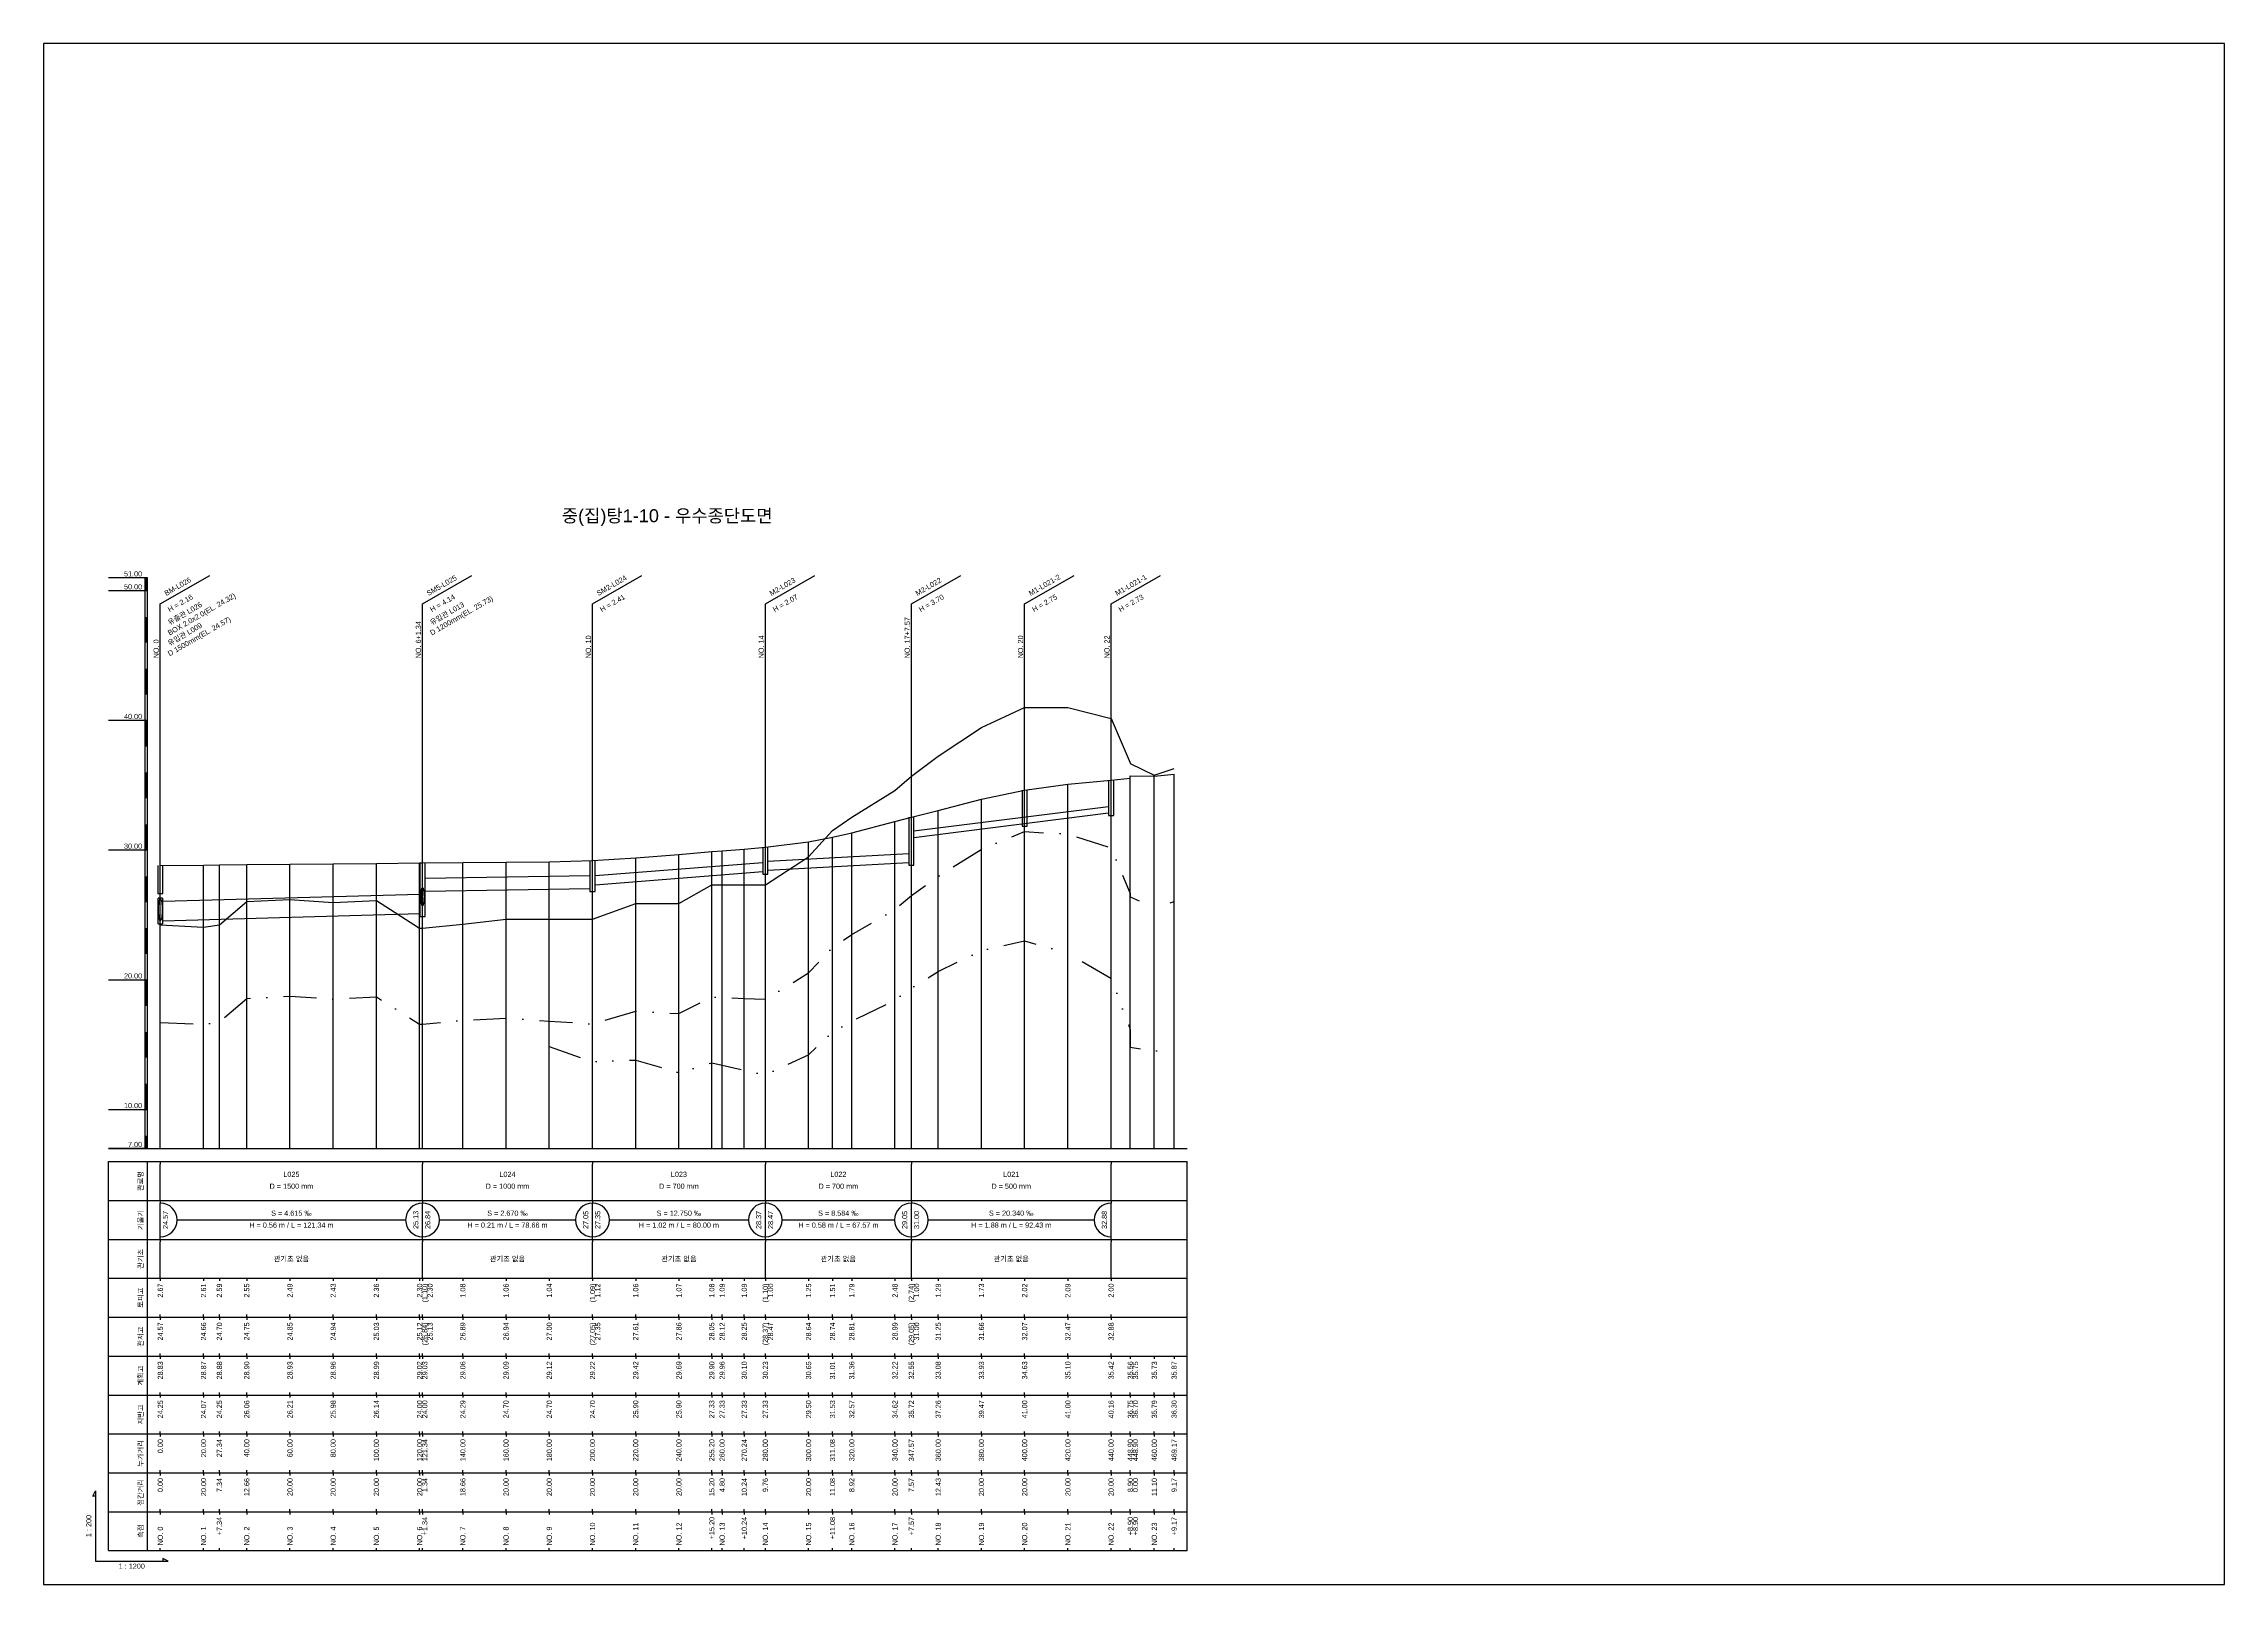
# Model space of a CAD drawing. Header units: millimetres. Extents: x -105495 to 3444, y -108190 to 2013.
# Drawn here: x 881 to 1722, y -52164 to -51570 of the extents above; entities that cross this region are included whole.
import ezdxf
from ezdxf.enums import TextEntityAlignment as Align

# ---------------------------------------------------------------- set-up
doc = ezdxf.new("R2010")
doc.units = ezdxf.units.MM
doc.linetypes.add('DASHDOT', pattern=[25.4, 12.7, -6.35, 0, -6.35])
doc.linetypes.add('DIVIDE', pattern=[31.75, 12.7, -6.35, 0, -6.35, 0, -6.35])
for name, color, linetype in [('KZ_종단_계획선', 1, 'Continuous'), ('KZ_종단_관로', 4, 'Continuous'), ('KZ_종단_깃발', 7, 'Continuous'), ('KZ_종단_노선명', 7, 'Continuous'), ('KZ_종단_도각', 7, 'Continuous'), ('KZ_종단_맨홀', 4, 'Continuous'), ('KZ_종단_수직선', 7, 'Continuous'), ('KZ_종단_암거', 1, 'Continuous'), ('KZ_종단_암선1', 56, 'DASHDOT'), ('KZ_종단_암선2', 4, 'DIVIDE'), ('KZ_종단_원형관', 4, 'Continuous'), ('KZ_종단_지반선', 3, 'Continuous'), ('KZ_종단_테이블문자', 7, 'Continuous'), ('KZ_종단_테이블선', 7, 'Continuous'), ('KZ_종단_폴대', 7, 'Continuous')]:
    doc.layers.add(name, color=color, linetype=linetype)
doc.styles.get("Standard").update_dxf_attribs({"font": 'arial.ttf'})

msp = doc.modelspace()

# ---------------------------------------------------------------- linework, layer by layer
at = {"layer": 'KZ_종단_계획선'}
msp.add_lwpolyline([(926, -51886.83), (942.67, -51886.67), (948.79, -51886.61), (959.33, -51886.51), (976, -51886.36), (992.67, -51886.2), (1009.33, -51886.04), (1026, -51885.88), (1027.12, -51885.87), (1042.67, -51885.72), (1059.33, -51885.57), (1076, -51885.39), (1092.67, -51884.88), (1109.33, -51883.89), (1126, -51882.55), (1138.67, -51881.52), (1142.67, -51881.2), (1151.2, -51880.51), (1159.33, -51879.85), (1176, -51877.76), (1185.24, -51875.97), (1192.67, -51874.2), (1209.33, -51869.9), (1215.64, -51868.27), (1226, -51865.6), (1242.67, -51861.33), (1259.33, -51857.86), (1276, -51855.48), (1292.67, -51853.9), (1300.08, -51853.21), (1300.08, -51852.27), (1309.33, -51852.35), (1316.97, -51851.63)], dxfattribs=at)
at = {"layer": 'KZ_종단_관로'}
for p, q in [((1216.64, -51873.5), (1291.67, -51864.1)), ((1216.64, -51876), (1291.67, -51866.6)), ((1093.67, -51890.75), (1158.33, -51885.65)), ((1093.67, -51894.25), (1158.33, -51889.15)), ((1160.33, -51885.15), (1214.64, -51882.25)), ((1160.33, -51888.65), (1214.64, -51885.75)), ((927, -51900.65), (1026.12, -51897.85)), ((1028.12, -51891.8), (1091.67, -51890.75)), ((1028.12, -51896.8), (1091.67, -51895.75)), ((927, -51908.15), (1026.12, -51905.35))]:
    msp.add_line(p, q, dxfattribs=at)
at = {"layer": 'KZ_종단_깃발'}
for p, q in [((926, -51786), (945.05, -51775)), ((1027.12, -51786), (1046.17, -51775)), ((1092.67, -51786), (1111.72, -51775)), ((1159.33, -51786), (1178.39, -51775)), ((1215.64, -51786), (1234.69, -51775)), ((1259.33, -51786), (1278.39, -51775)), ((1292.67, -51786), (1311.72, -51775)), ((926, -51996), (926, -51786)), ((1027.12, -51996), (1027.12, -51786)), ((1092.67, -51996), (1092.67, -51786)), ((1159.33, -51996), (1159.33, -51786)), ((1215.64, -51996), (1215.64, -51786)), ((1259.33, -51996), (1259.33, -51786)), ((1292.67, -51996), (1292.67, -51786))]:
    msp.add_line(p, q, dxfattribs=at)
at = {"layer": 'KZ_종단_도각'}
msp.add_lwpolyline([(881, -52164), (1722, -52164), (1722, -51570), (881, -51570)], close=True, dxfattribs=at)
at = {"layer": 'KZ_종단_맨홀'}
for points in [[(1291.67, -51853.9), (1291.67, -51867.56), (1293.67, -51867.56), (1293.67, -51853.9)], [(1258.33, -51857.86), (1258.33, -51871.63), (1260.33, -51871.63), (1260.33, -51857.86)], [(1214.64, -51868.27), (1214.64, -51886.79), (1216.64, -51886.79), (1216.64, -51868.27)], [(1158.33, -51879.85), (1158.33, -51890.19), (1160.33, -51890.19), (1160.33, -51879.85)], [(925, -51886.83), (925, -51897.65), (927, -51897.65), (927, -51886.83)], [(1026.12, -51885.87), (1026.12, -51906.58), (1028.12, -51906.58), (1028.12, -51885.87)], [(1091.67, -51884.88), (1091.67, -51896.91), (1093.67, -51896.91), (1093.67, -51884.88)]]:
    msp.add_lwpolyline(points, dxfattribs=at)
at = {"layer": 'KZ_종단_수직선'}
for p, q in [((1276, -51996), (1276, -51855.48)), ((1292.67, -51996), (1292.67, -51853.9)), ((1300.08, -51996), (1300.08, -51852.27)), ((1300.08, -51996), (1300.08, -51853.21)), ((1309.33, -51996), (1309.33, -51852.35)), ((1316.97, -51996), (1316.97, -51851.63)), ((1242.67, -51996), (1242.67, -51861.33)), ((1259.33, -51996), (1259.33, -51857.86)), ((1209.33, -51996), (1209.33, -51869.9)), ((1215.64, -51996), (1215.64, -51868.27)), ((1226, -51996), (1226, -51865.6)), ((1142.67, -51996), (1142.67, -51881.2)), ((1151.2, -51996), (1151.2, -51880.51)), ((1159.33, -51996), (1159.33, -51879.85)), ((1176, -51996), (1176, -51877.76)), ((1185.23, -51996), (1185.23, -51875.97)), ((1192.67, -51996), (1192.67, -51874.2)), ((926, -51996), (926, -51886.83)), ((942.67, -51996), (942.67, -51886.67)), ((948.78, -51996), (948.78, -51886.61)), ((959.33, -51996), (959.33, -51886.51)), ((976, -51996), (976, -51886.36)), ((992.67, -51996), (992.67, -51886.2)), ((1009.33, -51996), (1009.33, -51886.04)), ((1026, -51996), (1026, -51885.88)), ((1027.12, -51996), (1027.12, -51885.87)), ((1042.67, -51996), (1042.67, -51885.72)), ((1059.33, -51996), (1059.33, -51885.57)), ((1076, -51996), (1076, -51885.39)), ((1092.67, -51996), (1092.67, -51884.88)), ((1109.33, -51996), (1109.33, -51883.89)), ((1126, -51996), (1126, -51882.55)), ((1138.67, -51996), (1138.67, -51881.52))]:
    msp.add_line(p, q, dxfattribs=at)
at = {"layer": 'KZ_종단_암거'}
for p, q in [((926.83, -51899.4), (925.17, -51899.4)), ((925.17, -51909.4), (925.17, -51899.4)), ((926.83, -51899.4), (926.83, -51909.4)), ((925.17, -51909.4), (926.83, -51909.4))]:
    msp.add_line(p, q, dxfattribs=at)
at = {"layer": 'KZ_종단_암선1', "flags": 128}
msp.add_lwpolyline([(926, -51947.32), (942.67, -51948.14), (948.78, -51947.18), (959.33, -51938.09), (976, -51937.27), (992.67, -51938.35), (1009.33, -51937.47), (1026, -51948.06), (1027.12, -51948.05), (1042.67, -51946.56), (1059.33, -51945.72), (1076, -51946.82), (1092.67, -51947.95), (1109.33, -51943), (1126, -51943.97), (1138.67, -51937.49), (1142.67, -51937.69), (1151.2, -51938.08), (1159.33, -51938.46), (1176, -51928.28), (1185.23, -51918.47), (1192.67, -51913.51), (1209.33, -51903.73), (1215.64, -51898.43), (1226, -51891.03), (1242.67, -51880.61), (1259.33, -51873.78), (1276, -51874.73), (1292.67, -51880.01), (1300.08, -51897.6), (1300.08, -51898.89), (1309.33, -51903.04), (1316.97, -51900.76)], dxfattribs=at)
at = {"layer": 'KZ_종단_암선2', "flags": 128}
msp.add_lwpolyline([(1076, -51956.62), (1092.67, -51962.49), (1109.33, -51961.88), (1126, -51966.74), (1138.67, -51962.91), (1142.67, -51963.89), (1151.2, -51965.78), (1159.33, -51967.58), (1176, -51959.81), (1185.23, -51951.11), (1192.67, -51946.91), (1209.33, -51938.75), (1215.64, -51934.06), (1226, -51927.74), (1242.67, -51919.64), (1259.33, -51915.9), (1276, -51920.64), (1292.67, -51930.35), (1300.08, -51950.1), (1300.08, -51956.86), (1309.33, -51958.39), (1316.97, -51958.15)], dxfattribs=at)
at = {"layer": 'KZ_종단_원형관'}
for p, q in [((1026.55, -51898.27), (1026.57, -51897.68)), ((1026.57, -51897.68), (1026.62, -51897.13)), ((1026.62, -51897.13), (1026.68, -51896.64)), ((1026.68, -51896.64), (1026.75, -51896.21)), ((1026.75, -51896.21), (1026.83, -51895.86)), ((1026.83, -51895.86), (1026.92, -51895.6)), ((1026.92, -51895.6), (1027.02, -51895.45)), ((1027.02, -51895.45), (1027.12, -51895.39)), ((1027.12, -51895.39), (1027.22, -51895.45)), ((1027.22, -51895.45), (1027.32, -51895.6)), ((1027.32, -51895.6), (1027.41, -51895.86)), ((1027.41, -51895.86), (1027.49, -51896.21)), ((1027.49, -51896.21), (1027.56, -51896.64)), ((1027.56, -51896.64), (1027.62, -51897.13)), ((1027.62, -51897.13), (1027.66, -51897.68)), ((1027.66, -51897.68), (1027.69, -51898.27)), ((925.29, -51903.92), (925.31, -51903.19)), ((925.31, -51904.65), (925.29, -51903.92)), ((925.31, -51903.19), (925.34, -51902.47)), ((925.34, -51905.37), (925.31, -51904.65)), ((925.34, -51902.47), (925.39, -51901.8)), ((925.39, -51906.03), (925.34, -51905.37)), ((925.39, -51901.8), (925.46, -51901.2)), ((925.46, -51906.64), (925.39, -51906.03)), ((925.46, -51901.2), (925.55, -51900.68)), ((925.55, -51900.68), (925.65, -51900.26)), ((925.65, -51900.26), (925.76, -51899.95)), ((925.76, -51899.95), (925.88, -51899.75)), ((925.88, -51899.75), (926, -51899.69)), ((926, -51899.69), (926.12, -51899.75)), ((926.12, -51899.75), (926.24, -51899.95)), ((926.24, -51899.95), (926.35, -51900.26)), ((926.35, -51900.26), (926.45, -51900.68)), ((926.45, -51900.68), (926.54, -51901.2)), ((926.54, -51901.2), (926.61, -51901.8)), ((926.61, -51906.03), (926.54, -51906.64)), ((926.61, -51901.8), (926.66, -51902.47)), ((926.66, -51905.37), (926.61, -51906.03)), ((926.66, -51902.47), (926.69, -51903.19)), ((926.69, -51904.65), (926.66, -51905.37)), ((926.69, -51903.19), (926.7, -51903.92)), ((926.7, -51903.92), (926.69, -51904.65)), ((1026.54, -51898.87), (1026.55, -51898.27)), ((1026.55, -51899.47), (1026.54, -51898.87)), ((1026.57, -51900.06), (1026.55, -51899.47)), ((1026.62, -51900.61), (1026.57, -51900.06)), ((1026.68, -51901.1), (1026.62, -51900.61)), ((1026.75, -51901.53), (1026.68, -51901.1)), ((1026.83, -51901.88), (1026.75, -51901.53)), ((1026.92, -51902.14), (1026.83, -51901.88)), ((1027.02, -51902.29), (1026.92, -51902.14)), ((1027.12, -51902.34), (1027.02, -51902.29)), ((1027.22, -51902.29), (1027.12, -51902.34)), ((1027.32, -51902.14), (1027.22, -51902.29)), ((1027.41, -51901.88), (1027.32, -51902.14)), ((1027.49, -51901.53), (1027.41, -51901.88)), ((1027.56, -51901.1), (1027.49, -51901.53)), ((1027.62, -51900.61), (1027.56, -51901.1)), ((1027.66, -51900.06), (1027.62, -51900.61)), ((1027.69, -51899.47), (1027.66, -51900.06)), ((1027.69, -51898.27), (1027.7, -51898.87)), ((1027.7, -51898.87), (1027.69, -51899.47)), ((925.55, -51907.16), (925.46, -51906.64)), ((925.65, -51907.58), (925.55, -51907.16)), ((925.76, -51907.89), (925.65, -51907.58)), ((925.88, -51908.09), (925.76, -51907.89)), ((926, -51908.15), (925.88, -51908.09)), ((926.12, -51908.09), (926, -51908.15)), ((926.24, -51907.89), (926.12, -51908.09)), ((926.35, -51907.58), (926.24, -51907.89)), ((926.45, -51907.16), (926.35, -51907.58)), ((926.54, -51906.64), (926.45, -51907.16))]:
    msp.add_line(p, q, dxfattribs=at)
at = {"layer": 'KZ_종단_지반선', "flags": 128}
msp.add_lwpolyline([(926, -51909.75), (942.67, -51910.65), (948.78, -51909.73), (959.33, -51900.69), (976, -51899.96), (992.67, -51901.12), (1009.33, -51900.32), (1026, -51911), (1027.12, -51911), (1042.67, -51909.53), (1059.33, -51907.5), (1076, -51907.5), (1092.67, -51907.5), (1109.33, -51901.48), (1126, -51901.48), (1138.67, -51894.33), (1142.67, -51894.33), (1151.2, -51894.33), (1159.33, -51894.33), (1176, -51883.49), (1185.23, -51873.37), (1192.67, -51868.17), (1209.33, -51857.9), (1215.64, -51852.42), (1226, -51844.7), (1242.67, -51833.63), (1259.33, -51826), (1276, -51826), (1292.67, -51830.2), (1300.08, -51847.27), (1300.08, -51847.5), (1309.33, -51852.04), (1316.97, -51849.52)], dxfattribs=at)
at = {"layer": 'KZ_종단_테이블문자'}
for p, q in [((926, -52001), (926, -52002)), ((926, -52015), (926, -52002)), ((1027.12, -52001), (1027.12, -52002)), ((1027.12, -52001), (1027.12, -52002)), ((1027.12, -52015), (1027.12, -52002)), ((1027.12, -52015), (1027.12, -52002)), ((1092.67, -52001), (1092.67, -52002)), ((1092.67, -52001), (1092.67, -52002)), ((1092.67, -52015), (1092.67, -52002)), ((1092.67, -52015), (1092.67, -52002)), ((1159.33, -52001), (1159.33, -52002)), ((1159.33, -52001), (1159.33, -52002)), ((1159.33, -52015), (1159.33, -52002)), ((1159.33, -52015), (1159.33, -52002)), ((1215.64, -52001), (1215.64, -52002)), ((1215.64, -52001), (1215.64, -52002)), ((1215.64, -52015), (1215.64, -52002)), ((1215.64, -52015), (1215.64, -52002)), ((1292.67, -52001), (1292.67, -52002)), ((1292.67, -52015), (1292.67, -52002)), ((926, -52016), (926, -52015)), ((1027.12, -52016), (1027.12, -52015)), ((1027.12, -52016), (1027.12, -52015)), ((1092.67, -52016), (1092.67, -52015)), ((1092.67, -52016), (1092.67, -52015)), ((1159.33, -52016), (1159.33, -52015)), ((1159.33, -52016), (1159.33, -52015)), ((1215.64, -52016), (1215.64, -52015)), ((1215.64, -52016), (1215.64, -52015)), ((1292.67, -52016), (1292.67, -52015)), ((926, -52016), (926, -52017)), ((926, -52030), (926, -52017)), ((932.42, -52023.5), (1020.7, -52023.5)), ((1027.12, -52016), (1027.12, -52017)), ((1027.12, -52016), (1027.12, -52017)), ((1027.12, -52030), (1027.12, -52017)), ((1027.12, -52030), (1027.12, -52017)), ((1033.53, -52023.5), (1086.25, -52023.5)), ((1092.67, -52016), (1092.67, -52017)), ((1092.67, -52016), (1092.67, -52017)), ((1092.67, -52030), (1092.67, -52017)), ((1092.67, -52030), (1092.67, -52017)), ((1099.08, -52023.5), (1152.92, -52023.5)), ((1159.33, -52016), (1159.33, -52017)), ((1159.33, -52016), (1159.33, -52017)), ((1159.33, -52030), (1159.33, -52017)), ((1159.33, -52030), (1159.33, -52017)), ((1165.75, -52023.5), (1209.22, -52023.5)), ((1215.64, -52016), (1215.64, -52017)), ((1215.64, -52016), (1215.64, -52017)), ((1215.64, -52030), (1215.64, -52017)), ((1215.64, -52030), (1215.64, -52017)), ((1222.06, -52023.5), (1286.25, -52023.5)), ((1292.67, -52016), (1292.67, -52017)), ((1292.67, -52030), (1292.67, -52017)), ((926, -52031), (926, -52030)), ((926, -52031), (926, -52032)), ((926, -52045), (926, -52032)), ((1027.12, -52031), (1027.12, -52030)), ((1027.12, -52031), (1027.12, -52030)), ((1027.12, -52031), (1027.12, -52032)), ((1027.12, -52031), (1027.12, -52032)), ((1027.12, -52045), (1027.12, -52032)), ((1027.12, -52045), (1027.12, -52032)), ((1092.67, -52031), (1092.67, -52030)), ((1092.67, -52031), (1092.67, -52030)), ((1092.67, -52031), (1092.67, -52032)), ((1092.67, -52031), (1092.67, -52032)), ((1092.67, -52045), (1092.67, -52032)), ((1092.67, -52045), (1092.67, -52032)), ((1159.33, -52031), (1159.33, -52030)), ((1159.33, -52031), (1159.33, -52030)), ((1159.33, -52031), (1159.33, -52032)), ((1159.33, -52031), (1159.33, -52032)), ((1159.33, -52045), (1159.33, -52032)), ((1159.33, -52045), (1159.33, -52032)), ((1215.64, -52031), (1215.64, -52030)), ((1215.64, -52031), (1215.64, -52030)), ((1215.64, -52031), (1215.64, -52032)), ((1215.64, -52031), (1215.64, -52032)), ((1215.64, -52045), (1215.64, -52032)), ((1215.64, -52045), (1215.64, -52032)), ((1292.67, -52031), (1292.67, -52030)), ((1292.67, -52031), (1292.67, -52032)), ((1292.67, -52045), (1292.67, -52032)), ((926, -52046), (926, -52045)), ((1027.12, -52046), (1027.12, -52045)), ((1027.12, -52046), (1027.12, -52045)), ((1092.67, -52046), (1092.67, -52045)), ((1092.67, -52046), (1092.67, -52045)), ((1159.33, -52046), (1159.33, -52045)), ((1159.33, -52046), (1159.33, -52045)), ((1215.64, -52046), (1215.64, -52045)), ((1215.64, -52046), (1215.64, -52045)), ((1292.67, -52046), (1292.67, -52045))]:
    msp.add_line(p, q, dxfattribs=at)
for centre, start, end in [((926, -52023.5), 270, 90), ((1027.12, -52023.5), 90, 270), ((1027.12, -52023.5), 270, 90), ((1092.67, -52023.5), 90, 270), ((1092.67, -52023.5), 270, 90), ((1159.33, -52023.5), 90, 270), ((1159.33, -52023.5), 270, 90), ((1215.64, -52023.5), 90, 270), ((1215.64, -52023.5), 270, 90), ((1292.67, -52023.5), 90, 270)]:
    msp.add_arc(centre, 6.5, start, end, dxfattribs=at)
at = {"layer": 'KZ_종단_테이블선'}
for p, q in [((906, -51996), (1321.97, -51996)), ((906, -52016), (906, -52001)), ((906, -52001), (1321.97, -52001)), ((921, -52016), (921, -52001)), ((1321.97, -52016), (1321.97, -52001)), ((906, -52031), (906, -52016)), ((906, -52016), (1321.97, -52016)), ((921, -52031), (921, -52016)), ((1321.97, -52031), (1321.97, -52016)), ((906, -52046), (906, -52031)), ((906, -52031), (1321.97, -52031)), ((921, -52046), (921, -52031)), ((1321.97, -52046), (1321.97, -52031)), ((906, -52061), (906, -52046)), ((906, -52046), (1321.97, -52046)), ((921, -52061), (921, -52046)), ((926, -52046), (926, -52047)), ((942.67, -52046), (942.67, -52047)), ((948.79, -52046), (948.79, -52047)), ((959.33, -52046), (959.33, -52047)), ((976, -52046), (976, -52047)), ((992.67, -52046), (992.67, -52047)), ((1009.33, -52046), (1009.33, -52047)), ((1026, -52046), (1026, -52047)), ((1027.12, -52046), (1027.12, -52047)), ((1042.67, -52046), (1042.67, -52047)), ((1059.33, -52046), (1059.33, -52047)), ((1076, -52046), (1076, -52047)), ((1092.67, -52046), (1092.67, -52047)), ((1109.33, -52046), (1109.33, -52047)), ((1126, -52046), (1126, -52047)), ((1138.67, -52046), (1138.67, -52047)), ((1142.67, -52046), (1142.67, -52047)), ((1151.2, -52046), (1151.2, -52047)), ((1159.33, -52046), (1159.33, -52047)), ((1176, -52046), (1176, -52047)), ((1185.24, -52046), (1185.24, -52047)), ((1192.67, -52046), (1192.67, -52047)), ((1209.33, -52046), (1209.33, -52047)), ((1215.64, -52046), (1215.64, -52047)), ((1226, -52046), (1226, -52047)), ((1242.67, -52046), (1242.67, -52047)), ((1259.33, -52046), (1259.33, -52047)), ((1276, -52046), (1276, -52047)), ((1292.67, -52046), (1292.67, -52047)), ((1321.97, -52061), (1321.97, -52046)), ((906, -52076), (906, -52061)), ((906, -52061), (1321.97, -52061)), ((921, -52076), (921, -52061)), ((926, -52061), (926, -52060)), ((926, -52061), (926, -52062)), ((942.67, -52061), (942.67, -52060)), ((942.67, -52061), (942.67, -52062)), ((948.79, -52061), (948.79, -52060)), ((948.79, -52061), (948.79, -52062)), ((959.33, -52061), (959.33, -52060)), ((959.33, -52061), (959.33, -52062)), ((976, -52061), (976, -52060)), ((976, -52061), (976, -52062)), ((992.67, -52061), (992.67, -52060)), ((992.67, -52061), (992.67, -52062)), ((1009.33, -52061), (1009.33, -52060)), ((1009.33, -52061), (1009.33, -52062)), ((1026, -52061), (1026, -52060)), ((1026, -52061), (1026, -52062)), ((1027.12, -52061), (1027.12, -52060)), ((1027.12, -52061), (1027.12, -52062)), ((1042.67, -52061), (1042.67, -52060)), ((1042.67, -52061), (1042.67, -52062)), ((1059.33, -52061), (1059.33, -52060)), ((1059.33, -52061), (1059.33, -52062)), ((1076, -52061), (1076, -52060)), ((1076, -52061), (1076, -52062)), ((1092.67, -52061), (1092.67, -52060)), ((1092.67, -52061), (1092.67, -52062)), ((1109.33, -52061), (1109.33, -52060)), ((1109.33, -52061), (1109.33, -52062)), ((1126, -52061), (1126, -52060)), ((1126, -52061), (1126, -52062)), ((1138.67, -52061), (1138.67, -52060)), ((1138.67, -52061), (1138.67, -52062)), ((1142.67, -52061), (1142.67, -52060)), ((1142.67, -52061), (1142.67, -52062)), ((1151.2, -52061), (1151.2, -52060)), ((1151.2, -52061), (1151.2, -52062)), ((1159.33, -52061), (1159.33, -52060)), ((1159.33, -52061), (1159.33, -52062)), ((1176, -52061), (1176, -52060)), ((1176, -52061), (1176, -52062)), ((1185.24, -52061), (1185.24, -52060)), ((1185.24, -52061), (1185.24, -52062)), ((1192.67, -52061), (1192.67, -52060)), ((1192.67, -52061), (1192.67, -52062)), ((1209.33, -52061), (1209.33, -52060)), ((1209.33, -52061), (1209.33, -52062)), ((1215.64, -52061), (1215.64, -52060)), ((1215.64, -52061), (1215.64, -52062)), ((1226, -52061), (1226, -52060)), ((1226, -52061), (1226, -52062)), ((1242.67, -52061), (1242.67, -52060)), ((1242.67, -52061), (1242.67, -52062)), ((1259.33, -52061), (1259.33, -52060)), ((1259.33, -52061), (1259.33, -52062)), ((1276, -52061), (1276, -52060)), ((1276, -52061), (1276, -52062)), ((1292.67, -52061), (1292.67, -52060)), ((1292.67, -52061), (1292.67, -52062)), ((1321.97, -52076), (1321.97, -52061)), ((906, -52091), (906, -52076)), ((906, -52076), (1321.97, -52076)), ((921, -52091), (921, -52076)), ((926, -52076), (926, -52075)), ((926, -52076), (926, -52077)), ((942.67, -52076), (942.67, -52075)), ((942.67, -52076), (942.67, -52077)), ((948.78, -52076), (948.78, -52077)), ((948.79, -52076), (948.79, -52075)), ((959.33, -52076), (959.33, -52075)), ((959.33, -52076), (959.33, -52077)), ((976, -52076), (976, -52075)), ((976, -52076), (976, -52077)), ((992.67, -52076), (992.67, -52075)), ((992.67, -52076), (992.67, -52077)), ((1009.33, -52076), (1009.33, -52075)), ((1009.33, -52076), (1009.33, -52077)), ((1026, -52076), (1026, -52075)), ((1026, -52076), (1026, -52077)), ((1027.12, -52076), (1027.12, -52075)), ((1027.12, -52076), (1027.12, -52077)), ((1042.67, -52076), (1042.67, -52075)), ((1042.67, -52076), (1042.67, -52077)), ((1059.33, -52076), (1059.33, -52075)), ((1059.33, -52076), (1059.33, -52077)), ((1076, -52076), (1076, -52075)), ((1076, -52076), (1076, -52077)), ((1092.67, -52076), (1092.67, -52075)), ((1092.67, -52076), (1092.67, -52077)), ((1109.33, -52076), (1109.33, -52075)), ((1109.33, -52076), (1109.33, -52077)), ((1126, -52076), (1126, -52075)), ((1126, -52076), (1126, -52077)), ((1138.67, -52076), (1138.67, -52075)), ((1138.67, -52076), (1138.67, -52077)), ((1142.67, -52076), (1142.67, -52075)), ((1142.67, -52076), (1142.67, -52077)), ((1151.2, -52076), (1151.2, -52075)), ((1151.2, -52076), (1151.2, -52077)), ((1159.33, -52076), (1159.33, -52075)), ((1159.33, -52076), (1159.33, -52077)), ((1176, -52076), (1176, -52075)), ((1176, -52076), (1176, -52077)), ((1185.23, -52076), (1185.23, -52077)), ((1185.24, -52076), (1185.24, -52075)), ((1192.67, -52076), (1192.67, -52075)), ((1192.67, -52076), (1192.67, -52077)), ((1209.33, -52076), (1209.33, -52075)), ((1209.33, -52076), (1209.33, -52077)), ((1215.64, -52076), (1215.64, -52075)), ((1215.64, -52076), (1215.64, -52077)), ((1226, -52076), (1226, -52075)), ((1226, -52076), (1226, -52077)), ((1242.67, -52076), (1242.67, -52075)), ((1242.67, -52076), (1242.67, -52077)), ((1259.33, -52076), (1259.33, -52075)), ((1259.33, -52076), (1259.33, -52077)), ((1276, -52076), (1276, -52075)), ((1276, -52076), (1276, -52077)), ((1292.67, -52076), (1292.67, -52075)), ((1292.67, -52076), (1292.67, -52077)), ((1300.08, -52076), (1300.08, -52077)), ((1300.08, -52076), (1300.08, -52077)), ((1309.33, -52076), (1309.33, -52077)), ((1316.97, -52076), (1316.97, -52077)), ((1321.97, -52091), (1321.97, -52076)), ((906, -52106), (906, -52091)), ((906, -52091), (1321.97, -52091)), ((921, -52106), (921, -52091)), ((926, -52091), (926, -52090)), ((926, -52091), (926, -52092)), ((942.67, -52091), (942.67, -52090)), ((942.67, -52091), (942.67, -52092)), ((948.78, -52091), (948.78, -52090)), ((948.78, -52091), (948.78, -52092)), ((959.33, -52091), (959.33, -52090)), ((959.33, -52091), (959.33, -52092)), ((976, -52091), (976, -52090)), ((976, -52091), (976, -52092)), ((992.67, -52091), (992.67, -52090)), ((992.67, -52091), (992.67, -52092)), ((1009.33, -52091), (1009.33, -52090)), ((1009.33, -52091), (1009.33, -52092)), ((1026, -52091), (1026, -52090)), ((1026, -52091), (1026, -52092)), ((1027.12, -52091), (1027.12, -52090)), ((1027.12, -52091), (1027.12, -52092)), ((1042.67, -52091), (1042.67, -52090)), ((1042.67, -52091), (1042.67, -52092)), ((1059.33, -52091), (1059.33, -52090)), ((1059.33, -52091), (1059.33, -52092)), ((1076, -52091), (1076, -52090)), ((1076, -52091), (1076, -52092)), ((1092.67, -52091), (1092.67, -52090)), ((1092.67, -52091), (1092.67, -52092)), ((1109.33, -52091), (1109.33, -52090)), ((1109.33, -52091), (1109.33, -52092)), ((1126, -52091), (1126, -52090)), ((1126, -52091), (1126, -52092)), ((1138.67, -52091), (1138.67, -52090)), ((1138.67, -52091), (1138.67, -52092)), ((1142.67, -52091), (1142.67, -52090)), ((1142.67, -52091), (1142.67, -52092)), ((1151.2, -52091), (1151.2, -52090)), ((1151.2, -52091), (1151.2, -52092)), ((1159.33, -52091), (1159.33, -52090)), ((1159.33, -52091), (1159.33, -52092)), ((1176, -52091), (1176, -52090)), ((1176, -52091), (1176, -52092)), ((1185.23, -52091), (1185.23, -52090)), ((1185.23, -52091), (1185.23, -52092)), ((1192.67, -52091), (1192.67, -52090)), ((1192.67, -52091), (1192.67, -52092)), ((1209.33, -52091), (1209.33, -52090)), ((1209.33, -52091), (1209.33, -52092)), ((1215.64, -52091), (1215.64, -52090)), ((1215.64, -52091), (1215.64, -52092)), ((1226, -52091), (1226, -52090)), ((1226, -52091), (1226, -52092)), ((1242.67, -52091), (1242.67, -52090)), ((1242.67, -52091), (1242.67, -52092)), ((1259.33, -52091), (1259.33, -52090)), ((1259.33, -52091), (1259.33, -52092)), ((1276, -52091), (1276, -52090)), ((1276, -52091), (1276, -52092)), ((1292.67, -52091), (1292.67, -52090)), ((1292.67, -52091), (1292.67, -52092)), ((1300.08, -52091), (1300.08, -52090)), ((1300.08, -52091), (1300.08, -52090)), ((1300.08, -52091), (1300.08, -52092)), ((1300.08, -52091), (1300.08, -52092)), ((1309.33, -52091), (1309.33, -52090)), ((1309.33, -52091), (1309.33, -52092)), ((1316.97, -52091), (1316.97, -52090)), ((1316.97, -52091), (1316.97, -52092)), ((1321.97, -52106), (1321.97, -52091)), ((906, -52121), (906, -52106)), ((906, -52106), (1321.97, -52106)), ((921, -52121), (921, -52106)), ((926, -52106), (926, -52105)), ((926, -52106), (926, -52107)), ((942.67, -52106), (942.67, -52105)), ((942.67, -52106), (942.67, -52107)), ((948.78, -52106), (948.78, -52105)), ((948.78, -52106), (948.78, -52107)), ((959.33, -52106), (959.33, -52105)), ((959.33, -52106), (959.33, -52107)), ((976, -52106), (976, -52105)), ((976, -52106), (976, -52107)), ((992.67, -52106), (992.67, -52105)), ((992.67, -52106), (992.67, -52107)), ((1009.33, -52106), (1009.33, -52105)), ((1009.33, -52106), (1009.33, -52107)), ((1026, -52106), (1026, -52105)), ((1026, -52106), (1026, -52107)), ((1027.12, -52106), (1027.12, -52105)), ((1027.12, -52106), (1027.12, -52107)), ((1042.67, -52106), (1042.67, -52105)), ((1042.67, -52106), (1042.67, -52107)), ((1059.33, -52106), (1059.33, -52105)), ((1059.33, -52106), (1059.33, -52107)), ((1076, -52106), (1076, -52105)), ((1076, -52106), (1076, -52107)), ((1092.67, -52106), (1092.67, -52105)), ((1092.67, -52106), (1092.67, -52107)), ((1109.33, -52106), (1109.33, -52105)), ((1109.33, -52106), (1109.33, -52107)), ((1126, -52106), (1126, -52105)), ((1126, -52106), (1126, -52107)), ((1138.67, -52106), (1138.67, -52105)), ((1138.67, -52106), (1138.67, -52107)), ((1142.67, -52106), (1142.67, -52105)), ((1142.67, -52106), (1142.67, -52107)), ((1151.2, -52106), (1151.2, -52105)), ((1151.2, -52106), (1151.2, -52107)), ((1159.33, -52106), (1159.33, -52105)), ((1159.33, -52106), (1159.33, -52107)), ((1176, -52106), (1176, -52105)), ((1176, -52106), (1176, -52107)), ((1185.23, -52106), (1185.23, -52105)), ((1185.23, -52106), (1185.23, -52107)), ((1192.67, -52106), (1192.67, -52105)), ((1192.67, -52106), (1192.67, -52107)), ((1209.33, -52106), (1209.33, -52105)), ((1209.33, -52106), (1209.33, -52107)), ((1215.64, -52106), (1215.64, -52105)), ((1215.64, -52106), (1215.64, -52107)), ((1226, -52106), (1226, -52105)), ((1226, -52106), (1226, -52107)), ((1242.67, -52106), (1242.67, -52105)), ((1242.67, -52106), (1242.67, -52107)), ((1259.33, -52106), (1259.33, -52105)), ((1259.33, -52106), (1259.33, -52107)), ((1276, -52106), (1276, -52105)), ((1276, -52106), (1276, -52107)), ((1292.67, -52106), (1292.67, -52105)), ((1292.67, -52106), (1292.67, -52107)), ((1300.08, -52106), (1300.08, -52105)), ((1300.08, -52106), (1300.08, -52105)), ((1300.08, -52106), (1300.08, -52107)), ((1300.08, -52106), (1300.08, -52107)), ((1309.33, -52106), (1309.33, -52105)), ((1309.33, -52106), (1309.33, -52107)), ((1316.97, -52106), (1316.97, -52105)), ((1316.97, -52106), (1316.97, -52107)), ((1321.97, -52121), (1321.97, -52106)), ((906, -52136), (906, -52121)), ((906, -52121), (1321.97, -52121)), ((921, -52136), (921, -52121)), ((926, -52121), (926, -52120)), ((926, -52121), (926, -52122)), ((942.67, -52121), (942.67, -52120)), ((942.67, -52121), (942.67, -52122)), ((948.78, -52121), (948.78, -52120)), ((948.78, -52121), (948.78, -52122)), ((959.33, -52121), (959.33, -52120)), ((959.33, -52121), (959.33, -52122)), ((976, -52121), (976, -52120)), ((976, -52121), (976, -52122)), ((992.67, -52121), (992.67, -52120)), ((992.67, -52121), (992.67, -52122)), ((1009.33, -52121), (1009.33, -52120)), ((1009.33, -52121), (1009.33, -52122)), ((1026, -52121), (1026, -52120)), ((1026, -52121), (1026, -52122)), ((1027.12, -52121), (1027.12, -52120)), ((1027.12, -52121), (1027.12, -52122)), ((1042.67, -52121), (1042.67, -52120)), ((1042.67, -52121), (1042.67, -52122)), ((1059.33, -52121), (1059.33, -52120)), ((1059.33, -52121), (1059.33, -52122)), ((1076, -52121), (1076, -52120)), ((1076, -52121), (1076, -52122)), ((1092.67, -52121), (1092.67, -52120)), ((1092.67, -52121), (1092.67, -52122)), ((1109.33, -52121), (1109.33, -52120)), ((1109.33, -52121), (1109.33, -52122)), ((1126, -52121), (1126, -52120)), ((1126, -52121), (1126, -52122)), ((1138.67, -52121), (1138.67, -52120)), ((1138.67, -52121), (1138.67, -52122)), ((1142.67, -52121), (1142.67, -52120)), ((1142.67, -52121), (1142.67, -52122)), ((1151.2, -52121), (1151.2, -52120)), ((1151.2, -52121), (1151.2, -52122)), ((1159.33, -52121), (1159.33, -52120)), ((1159.33, -52121), (1159.33, -52122)), ((1176, -52121), (1176, -52120)), ((1176, -52121), (1176, -52122)), ((1185.23, -52121), (1185.23, -52120)), ((1185.23, -52121), (1185.23, -52122)), ((1192.67, -52121), (1192.67, -52120)), ((1192.67, -52121), (1192.67, -52122)), ((1209.33, -52121), (1209.33, -52120)), ((1209.33, -52121), (1209.33, -52122)), ((1215.64, -52121), (1215.64, -52120)), ((1215.64, -52121), (1215.64, -52122)), ((1226, -52121), (1226, -52120)), ((1226, -52121), (1226, -52122)), ((1242.67, -52121), (1242.67, -52120)), ((1242.67, -52121), (1242.67, -52122)), ((1259.33, -52121), (1259.33, -52120)), ((1259.33, -52121), (1259.33, -52122)), ((1276, -52121), (1276, -52120)), ((1276, -52121), (1276, -52122)), ((1292.67, -52121), (1292.67, -52120)), ((1292.67, -52121), (1292.67, -52122)), ((1300.08, -52121), (1300.08, -52120)), ((1300.08, -52121), (1300.08, -52120)), ((1300.08, -52121), (1300.08, -52122)), ((1300.08, -52121), (1300.08, -52122)), ((1309.33, -52121), (1309.33, -52120)), ((1309.33, -52121), (1309.33, -52122)), ((1316.97, -52121), (1316.97, -52120)), ((1316.97, -52121), (1316.97, -52122)), ((1321.97, -52136), (1321.97, -52121)), ((906, -52151), (906, -52136)), ((906, -52136), (1321.97, -52136)), ((921, -52151), (921, -52136)), ((926, -52136), (926, -52135)), ((926, -52136), (926, -52137)), ((942.67, -52136), (942.67, -52135)), ((942.67, -52136), (942.67, -52137)), ((948.78, -52136), (948.78, -52135)), ((948.78, -52136), (948.78, -52137)), ((959.33, -52136), (959.33, -52135)), ((959.33, -52136), (959.33, -52137)), ((976, -52136), (976, -52135)), ((976, -52136), (976, -52137)), ((992.67, -52136), (992.67, -52135)), ((992.67, -52136), (992.67, -52137)), ((1009.33, -52136), (1009.33, -52135)), ((1009.33, -52136), (1009.33, -52137)), ((1026, -52136), (1026, -52135)), ((1026, -52136), (1026, -52137)), ((1027.12, -52136), (1027.12, -52135)), ((1027.12, -52136), (1027.12, -52137)), ((1042.67, -52136), (1042.67, -52135)), ((1042.67, -52136), (1042.67, -52137)), ((1059.33, -52136), (1059.33, -52135)), ((1059.33, -52136), (1059.33, -52137)), ((1076, -52136), (1076, -52135)), ((1076, -52136), (1076, -52137)), ((1092.67, -52136), (1092.67, -52135)), ((1092.67, -52136), (1092.67, -52137)), ((1109.33, -52136), (1109.33, -52135)), ((1109.33, -52136), (1109.33, -52137)), ((1126, -52136), (1126, -52135)), ((1126, -52136), (1126, -52137)), ((1138.67, -52136), (1138.67, -52135)), ((1138.67, -52136), (1138.67, -52137)), ((1142.67, -52136), (1142.67, -52135)), ((1142.67, -52136), (1142.67, -52137)), ((1151.2, -52136), (1151.2, -52135)), ((1151.2, -52136), (1151.2, -52137)), ((1159.33, -52136), (1159.33, -52135)), ((1159.33, -52136), (1159.33, -52137)), ((1176, -52136), (1176, -52135)), ((1176, -52136), (1176, -52137)), ((1185.23, -52136), (1185.23, -52135)), ((1185.23, -52136), (1185.23, -52137)), ((1192.67, -52136), (1192.67, -52135)), ((1192.67, -52136), (1192.67, -52137)), ((1209.33, -52136), (1209.33, -52135)), ((1209.33, -52136), (1209.33, -52137)), ((1215.64, -52136), (1215.64, -52135)), ((1215.64, -52136), (1215.64, -52137)), ((1226, -52136), (1226, -52135)), ((1226, -52136), (1226, -52137)), ((1242.67, -52136), (1242.67, -52135)), ((1242.67, -52136), (1242.67, -52137)), ((1259.33, -52136), (1259.33, -52135)), ((1259.33, -52136), (1259.33, -52137)), ((1276, -52136), (1276, -52135)), ((1276, -52136), (1276, -52137)), ((1292.67, -52136), (1292.67, -52135)), ((1292.67, -52136), (1292.67, -52137)), ((1300.08, -52136), (1300.08, -52135)), ((1300.08, -52136), (1300.08, -52135)), ((1300.08, -52136), (1300.08, -52137)), ((1300.08, -52136), (1300.08, -52137)), ((1309.33, -52136), (1309.33, -52135)), ((1309.33, -52136), (1309.33, -52137)), ((1316.97, -52136), (1316.97, -52135)), ((1316.97, -52136), (1316.97, -52137)), ((1321.97, -52151), (1321.97, -52136)), ((926, -52151), (926, -52150)), ((942.67, -52151), (942.67, -52150)), ((948.78, -52151), (948.78, -52150)), ((959.33, -52151), (959.33, -52150)), ((976, -52151), (976, -52150)), ((992.67, -52151), (992.67, -52150)), ((1009.33, -52151), (1009.33, -52150)), ((1026, -52151), (1026, -52150)), ((1027.12, -52151), (1027.12, -52150)), ((1042.67, -52151), (1042.67, -52150)), ((1059.33, -52151), (1059.33, -52150)), ((1076, -52151), (1076, -52150)), ((1092.67, -52151), (1092.67, -52150)), ((1109.33, -52151), (1109.33, -52150)), ((1126, -52151), (1126, -52150)), ((1138.67, -52151), (1138.67, -52150)), ((1142.67, -52151), (1142.67, -52150)), ((1151.2, -52151), (1151.2, -52150)), ((1159.33, -52151), (1159.33, -52150)), ((1176, -52151), (1176, -52150)), ((1185.23, -52151), (1185.23, -52150)), ((1192.67, -52151), (1192.67, -52150)), ((1209.33, -52151), (1209.33, -52150)), ((1215.64, -52151), (1215.64, -52150)), ((1226, -52151), (1226, -52150)), ((1242.67, -52151), (1242.67, -52150)), ((1259.33, -52151), (1259.33, -52150)), ((1276, -52151), (1276, -52150)), ((1292.67, -52151), (1292.67, -52150)), ((1300.08, -52151), (1300.08, -52150)), ((1300.08, -52151), (1300.08, -52150)), ((1309.33, -52151), (1309.33, -52150)), ((1316.97, -52151), (1316.97, -52150)), ((906, -52151), (1321.97, -52151))]:
    msp.add_line(p, q, dxfattribs=at)
msp.add_lwpolyline([(901, -52130), (900, -52130), (901, -52128), (901, -52155), (929, -52155), (927, -52154), (927, -52155)], dxfattribs=at)
at = {"layer": 'KZ_종단_폴대'}
for p, q in [((921, -51776), (906, -51776)), ((921, -51781), (906, -51781)), ((921, -51831), (906, -51831)), ((921, -51881), (906, -51881)), ((921, -51931), (906, -51931)), ((921, -51981), (906, -51981)), ((921, -51996), (906, -51996))]:
    msp.add_line(p, q, dxfattribs=at)
at = {"layer": 'KZ_종단_폴대', "const_width": 1}
for points in [[(920.5, -51781), (920.5, -51776)], [(920.5, -51801), (920.5, -51791)], [(920.5, -51821), (920.5, -51811)], [(920.5, -51841), (920.5, -51831)], [(920.5, -51861), (920.5, -51851)], [(920.5, -51881), (920.5, -51871)], [(920.5, -51901), (920.5, -51891)], [(920.5, -51921), (920.5, -51911)], [(920.5, -51941), (920.5, -51931)], [(920.5, -51961), (920.5, -51951)], [(920.5, -51981), (920.5, -51971)], [(920.5, -51996), (920.5, -51991)]]:
    msp.add_lwpolyline(points, dxfattribs=at)
at = {"layer": 'KZ_종단_폴대'}
msp.add_lwpolyline([(921, -51996), (921, -51776), (920, -51776), (920, -51996), (921, -51996)], dxfattribs=at)

# ---------------------------------------------------------------- texts
at = {"layer": 'KZ_종단_깃발'}
for s, rotation, p in [('BM-L026', 30, (928.6, -51783.5)), ('SM5-L025', 30, (1029.72, -51783.5)), ('SM2-L024', 30, (1095.26, -51783.5)), ('M2-L023', 30, (1161.93, -51783.5)), ('M2-L022', 30, (1218.24, -51783.5)), ('M1-L021-2', 30, (1261.93, -51783.5)), ('M1-L021-1', 30, (1295.26, -51783.5)), ('NO. 6+1.34', 90, (1027.12, -51807)), ('NO. 17+7.57', 90, (1215.64, -51807)), ('NO. 0', 90, (926, -51807)), ('NO. 10', 90, (1092.67, -51807)), ('NO. 14', 90, (1159.33, -51807)), ('NO. 20', 90, (1259.33, -51807)), ('NO. 22', 90, (1292.67, -51807))]:
    msp.add_text(s, height=2, rotation=rotation, dxfattribs=at).set_placement(p, align=Align.BOTTOM_LEFT)
for s, p in [('BOX 2.0x2.0(EL. 24.32)', (928.6, -51796.5)), ('H = 2.16', (928.6, -51787.5)), ('유출관 L026', (928.6, -51792.5)), ('H = 4.14', (1029.72, -51787.5)), ('D 1200mm(EL. 25.73)', (1029.72, -51796.5)), ('유입관 L013', (1029.72, -51792.5)), ('H = 2.41', (1095.26, -51787.5)), ('H = 2.07', (1161.93, -51787.5)), ('H = 3.70', (1218.24, -51787.5)), ('H = 2.75', (1261.93, -51787.5)), ('H = 2.73', (1295.26, -51787.5)), ('D 1500mm(EL. 24.57)', (928.6, -51804.5)), ('유입관 L009', (928.6, -51800.5))]:
    msp.add_text(s, height=2, rotation=30, dxfattribs=at).set_placement(p, align=Align.TOP_LEFT)
at = {"layer": 'KZ_종단_노선명'}
msp.add_text('중(집)탕1-10 - 우수종단도면', height=5, dxfattribs=at).set_placement((1121.49, -51756), align=Align.BOTTOM_CENTER)
at = {"layer": 'KZ_종단_테이블문자'}
for s, p in [('L025', (976.56, -52007.5)), ('L024', (1059.89, -52007.5)), ('L023', (1126, -52007.5)), ('L022', (1187.49, -52007.5)), ('L021', (1254.15, -52007.5)), ('S = 4.615 ‰', (976.56, -52022.5)), ('S = 2.670 ‰', (1059.89, -52022.5)), ('S = 12.750 ‰', (1126, -52022.5)), ('S = 8.584 ‰', (1187.49, -52022.5)), ('S = 20.340 ‰', (1254.15, -52022.5))]:
    msp.add_text(s, height=2, dxfattribs=at).set_placement(p, align=Align.BOTTOM_CENTER)
for s, p in [('D = 1500 mm', (976.56, -52009.5)), ('D = 1000 mm', (1059.89, -52009.5)), ('D = 700 mm', (1126, -52009.5)), ('D = 700 mm', (1187.49, -52009.5)), ('D = 500 mm', (1254.15, -52009.5)), ('H = 0.56 m / L = 121.34 m', (976.56, -52024.5)), ('H = 0.21 m / L = 78.66 m', (1059.89, -52024.5)), ('H = 1.02 m / L = 80.00 m', (1126, -52024.5)), ('H = 0.58 m / L = 67.57 m', (1187.49, -52024.5)), ('H = 1.88 m / L = 92.43 m', (1254.15, -52024.5))]:
    msp.add_text(s, height=2, dxfattribs=at).set_placement(p, align=Align.TOP_CENTER)
for s, p in [('24.57', (927, -52023.5)), ('26.84', (1028.12, -52023.5)), ('27.35', (1093.67, -52023.5)), ('28.47', (1160.33, -52023.5)), ('31.00', (1216.64, -52023.5))]:
    msp.add_text(s, height=2, rotation=90, dxfattribs=at).set_placement(p, align=Align.TOP_CENTER)
for s, p in [('25.13', (1026.12, -52023.5)), ('27.05', (1091.67, -52023.5)), ('28.37', (1158.33, -52023.5)), ('29.05', (1214.64, -52023.5)), ('32.88', (1291.67, -52023.5))]:
    msp.add_text(s, height=2, rotation=90, dxfattribs=at).set_placement(p, align=Align.BOTTOM_CENTER)
for p in [(976.56, -52038.5), (1059.89, -52038.5), (1126, -52038.5), (1187.49, -52038.5), (1254.15, -52038.5)]:
    msp.add_text('관기초 없음', height=2, dxfattribs=at).set_placement(p, align=Align.MIDDLE_CENTER)
for s, p in [('2.67', (926, -52048)), ('2.61', (942.67, -52048)), ('2.59', (948.79, -52048)), ('2.55', (959.33, -52048)), ('2.49', (976, -52048)), ('2.43', (992.67, -52048)), ('2.36', (1009.33, -52048)), ('2.30', (1026, -52048)), ('(1.10)', (1028, -52048)), ('2.30', (1030, -52048)), ('1.08', (1042.67, -52048)), ('1.06', (1059.33, -52048)), ('1.04', (1076, -52048)), ('(1.09)', (1092.67, -52048)), ('1.12', (1094.67, -52048)), ('1.06', (1109.33, -52048)), ('1.07', (1126, -52048)), ('1.08', (1138.67, -52048)), ('1.09', (1142.67, -52048)), ('1.09', (1151.2, -52048)), ('(1.10)', (1159.33, -52048)), ('1.00', (1161.33, -52048)), ('1.25', (1176, -52048)), ('1.51', (1185.24, -52048)), ('1.79', (1192.67, -52048)), ('2.48', (1209.33, -52048)), ('(2.74)', (1215.64, -52048)), ('1.00', (1217.64, -52048)), ('1.29', (1226, -52048)), ('1.73', (1242.67, -52048)), ('2.02', (1259.33, -52048)), ('2.09', (1276, -52048)), ('2.00', (1292.67, -52048)), ('24.57', (926, -52063)), ('24.66', (942.67, -52063)), ('24.70', (948.79, -52063)), ('24.75', (959.33, -52063)), ('24.85', (976, -52063)), ('24.94', (992.67, -52063)), ('25.03', (1009.33, -52063)), ('25.12', (1026, -52063)), ('(26.84)', (1028, -52063)), ('25.13', (1030, -52063)), ('26.89', (1042.67, -52063)), ('26.94', (1059.33, -52063)), ('27.00', (1076, -52063)), ('(27.05)', (1092.67, -52063)), ('27.35', (1094.67, -52063)), ('27.61', (1109.33, -52063)), ('27.86', (1126, -52063)), ('28.05', (1138.67, -52063)), ('28.12', (1142.67, -52063)), ('28.25', (1151.2, -52063)), ('(28.37)', (1159.33, -52063)), ('28.47', (1161.33, -52063)), ('28.64', (1176, -52063)), ('28.74', (1185.24, -52063)), ('28.81', (1192.67, -52063)), ('28.99', (1209.33, -52063)), ('(29.05)', (1215.64, -52063)), ('31.00', (1217.64, -52063)), ('31.25', (1226, -52063)), ('31.66', (1242.67, -52063)), ('32.07', (1259.33, -52063)), ('32.47', (1276, -52063)), ('32.88', (1292.67, -52063)), ('28.83', (926, -52078)), ('28.87', (942.67, -52078)), ('28.88', (948.78, -52078)), ('28.90', (959.33, -52078)), ('28.93', (976, -52078)), ('28.96', (992.67, -52078)), ('28.99', (1009.33, -52078)), ('29.02', (1026, -52078)), ('29.03', (1028, -52078)), ('29.06', (1042.67, -52078)), ('29.09', (1059.33, -52078)), ('29.12', (1076, -52078)), ('29.22', (1092.67, -52078)), ('29.42', (1109.33, -52078)), ('29.69', (1126, -52078)), ('29.90', (1138.67, -52078)), ('29.96', (1142.67, -52078)), ('30.10', (1151.2, -52078)), ('30.23', (1159.33, -52078)), ('30.65', (1176, -52078)), ('31.01', (1185.23, -52078)), ('31.36', (1192.67, -52078)), ('32.22', (1209.33, -52078)), ('32.55', (1215.64, -52078)), ('33.08', (1226, -52078)), ('33.93', (1242.67, -52078)), ('34.63', (1259.33, -52078)), ('35.10', (1276, -52078)), ('35.42', (1292.67, -52078)), ('35.56', (1300.08, -52078)), ('35.75', (1302.08, -52078)), ('35.73', (1309.33, -52078)), ('35.87', (1316.97, -52078)), ('24.25', (926, -52093)), ('24.07', (942.67, -52093)), ('24.25', (948.78, -52093)), ('26.06', (959.33, -52093)), ('26.21', (976, -52093)), ('25.98', (992.67, -52093)), ('26.14', (1009.33, -52093)), ('24.00', (1026, -52093)), ('24.00', (1028, -52093)), ('24.29', (1042.67, -52093)), ('24.70', (1059.33, -52093)), ('24.70', (1076, -52093)), ('24.70', (1092.67, -52093)), ('25.90', (1109.33, -52093)), ('25.90', (1126, -52093)), ('27.33', (1138.67, -52093)), ('27.33', (1142.67, -52093)), ('27.33', (1151.2, -52093)), ('27.33', (1159.33, -52093)), ('29.50', (1176, -52093)), ('31.53', (1185.23, -52093)), ('32.57', (1192.67, -52093)), ('34.62', (1209.33, -52093)), ('35.72', (1215.64, -52093)), ('37.26', (1226, -52093)), ('39.47', (1242.67, -52093)), ('41.00', (1259.33, -52093)), ('41.00', (1276, -52093)), ('40.16', (1292.67, -52093)), ('36.75', (1300.08, -52093)), ('36.70', (1302.08, -52093)), ('35.79', (1309.33, -52093)), ('36.30', (1316.97, -52093)), ('0.00', (926, -52108)), ('20.00', (942.67, -52108)), ('27.34', (948.78, -52108)), ('40.00', (959.33, -52108)), ('60.00', (976, -52108)), ('80.00', (992.67, -52108)), ('100.00', (1009.33, -52108)), ('120.00', (1026, -52108)), ('121.34', (1028, -52108)), ('140.00', (1042.67, -52108)), ('160.00', (1059.33, -52108)), ('180.00', (1076, -52108)), ('200.00', (1092.67, -52108)), ('220.00', (1109.33, -52108)), ('240.00', (1126, -52108)), ('255.20', (1138.67, -52108)), ('260.00', (1142.67, -52108)), ('270.24', (1151.2, -52108)), ('280.00', (1159.33, -52108)), ('300.00', (1176, -52108)), ('311.08', (1185.23, -52108)), ('320.00', (1192.67, -52108)), ('340.00', (1209.33, -52108)), ('347.57', (1215.64, -52108)), ('360.00', (1226, -52108)), ('380.00', (1242.67, -52108)), ('400.00', (1259.33, -52108)), ('420.00', (1276, -52108)), ('440.00', (1292.67, -52108)), ('448.90', (1300.08, -52108)), ('448.90', (1302.08, -52108)), ('460.00', (1309.33, -52108)), ('469.17', (1316.97, -52108)), ('0.00', (926, -52123)), ('20.00', (942.67, -52123)), ('7.34', (948.78, -52123)), ('12.66', (959.33, -52123)), ('20.00', (976, -52123)), ('20.00', (992.67, -52123)), ('20.00', (1009.33, -52123)), ('20.00', (1026, -52123)), ('1.34', (1028, -52123)), ('18.66', (1042.67, -52123)), ('20.00', (1059.33, -52123)), ('20.00', (1076, -52123)), ('20.00', (1092.67, -52123)), ('20.00', (1109.33, -52123)), ('20.00', (1126, -52123)), ('15.20', (1138.67, -52123)), ('4.80', (1142.67, -52123)), ('10.24', (1151.2, -52123)), ('9.76', (1159.33, -52123)), ('20.00', (1176, -52123)), ('11.08', (1185.23, -52123)), ('8.92', (1192.67, -52123)), ('20.00', (1209.33, -52123)), ('7.57', (1215.64, -52123)), ('12.43', (1226, -52123)), ('20.00', (1242.67, -52123)), ('20.00', (1259.33, -52123)), ('20.00', (1276, -52123)), ('20.00', (1292.67, -52123)), ('8.90', (1300.08, -52123)), ('0.00', (1302.08, -52123)), ('11.10', (1309.33, -52123)), ('9.17', (1316.97, -52123)), ('+7.34', (948.78, -52138)), ('+1.34', (1028, -52138)), ('+15.20', (1138.67, -52138)), ('+10.24', (1151.2, -52138)), ('+11.08', (1185.23, -52138)), ('+7.57', (1215.64, -52138)), ('+8.90', (1300.08, -52138)), ('+8.90', (1302.08, -52138)), ('+9.17', (1316.97, -52138))]:
    msp.add_text(s, height=2, rotation=90, dxfattribs=at).set_placement(p, align=Align.MIDDLE_RIGHT)
for s, p in [('NO. 0', (926, -52149)), ('NO. 1', (942.67, -52149)), ('NO. 2', (959.33, -52149)), ('NO. 3', (976, -52149)), ('NO. 4', (992.67, -52149)), ('NO. 5', (1009.33, -52149)), ('NO. 6', (1026, -52149)), ('NO. 7', (1042.67, -52149)), ('NO. 8', (1059.33, -52149)), ('NO. 9', (1076, -52149)), ('NO. 10', (1092.67, -52149)), ('NO. 11', (1109.33, -52149)), ('NO. 12', (1126, -52149)), ('NO. 13', (1142.67, -52149)), ('NO. 14', (1159.33, -52149)), ('NO. 15', (1176, -52149)), ('NO. 16', (1192.67, -52149)), ('NO. 17', (1209.33, -52149)), ('NO. 18', (1226, -52149)), ('NO. 19', (1242.67, -52149)), ('NO. 20', (1259.33, -52149)), ('NO. 21', (1276, -52149)), ('NO. 22', (1292.67, -52149)), ('NO. 23', (1309.33, -52149))]:
    msp.add_text(s, height=2, rotation=90, dxfattribs=at).set_placement(p, align=Align.MIDDLE_LEFT)
at = {"layer": 'KZ_종단_테이블선'}
for s, p in [('관로명', (920, -52008.5)), ('기울기', (920, -52023.5)), ('관기초', (920, -52038.5)), ('토피고', (920, -52053.5)), ('관저고', (920, -52068.5)), ('계획고', (920, -52083.5)), ('지반고', (920, -52098.5)), ('누가거리', (920, -52113.5)), ('점간거리', (920, -52128.5)), ('1 : 200', (900, -52141.5)), ('측점', (920, -52143.5))]:
    msp.add_text(s, height=2, rotation=90, dxfattribs=at).set_placement(p, align=Align.BOTTOM_CENTER)
msp.add_text('1 : 1200', height=2, dxfattribs=at).set_placement((915, -52156), align=Align.TOP_CENTER)
at = {"layer": 'KZ_종단_폴대'}
for s, p in [('51.00', (919, -51776)), ('50.00', (919, -51781)), ('40.00', (919, -51831)), ('30.00', (919, -51881)), ('20.00', (919, -51931)), ('10.00', (919, -51981)), ('7.00', (919, -51996))]:
    msp.add_text(s, height=2, dxfattribs=at).set_placement(p, align=Align.BOTTOM_RIGHT)

doc.saveas('drawing.dxf')
